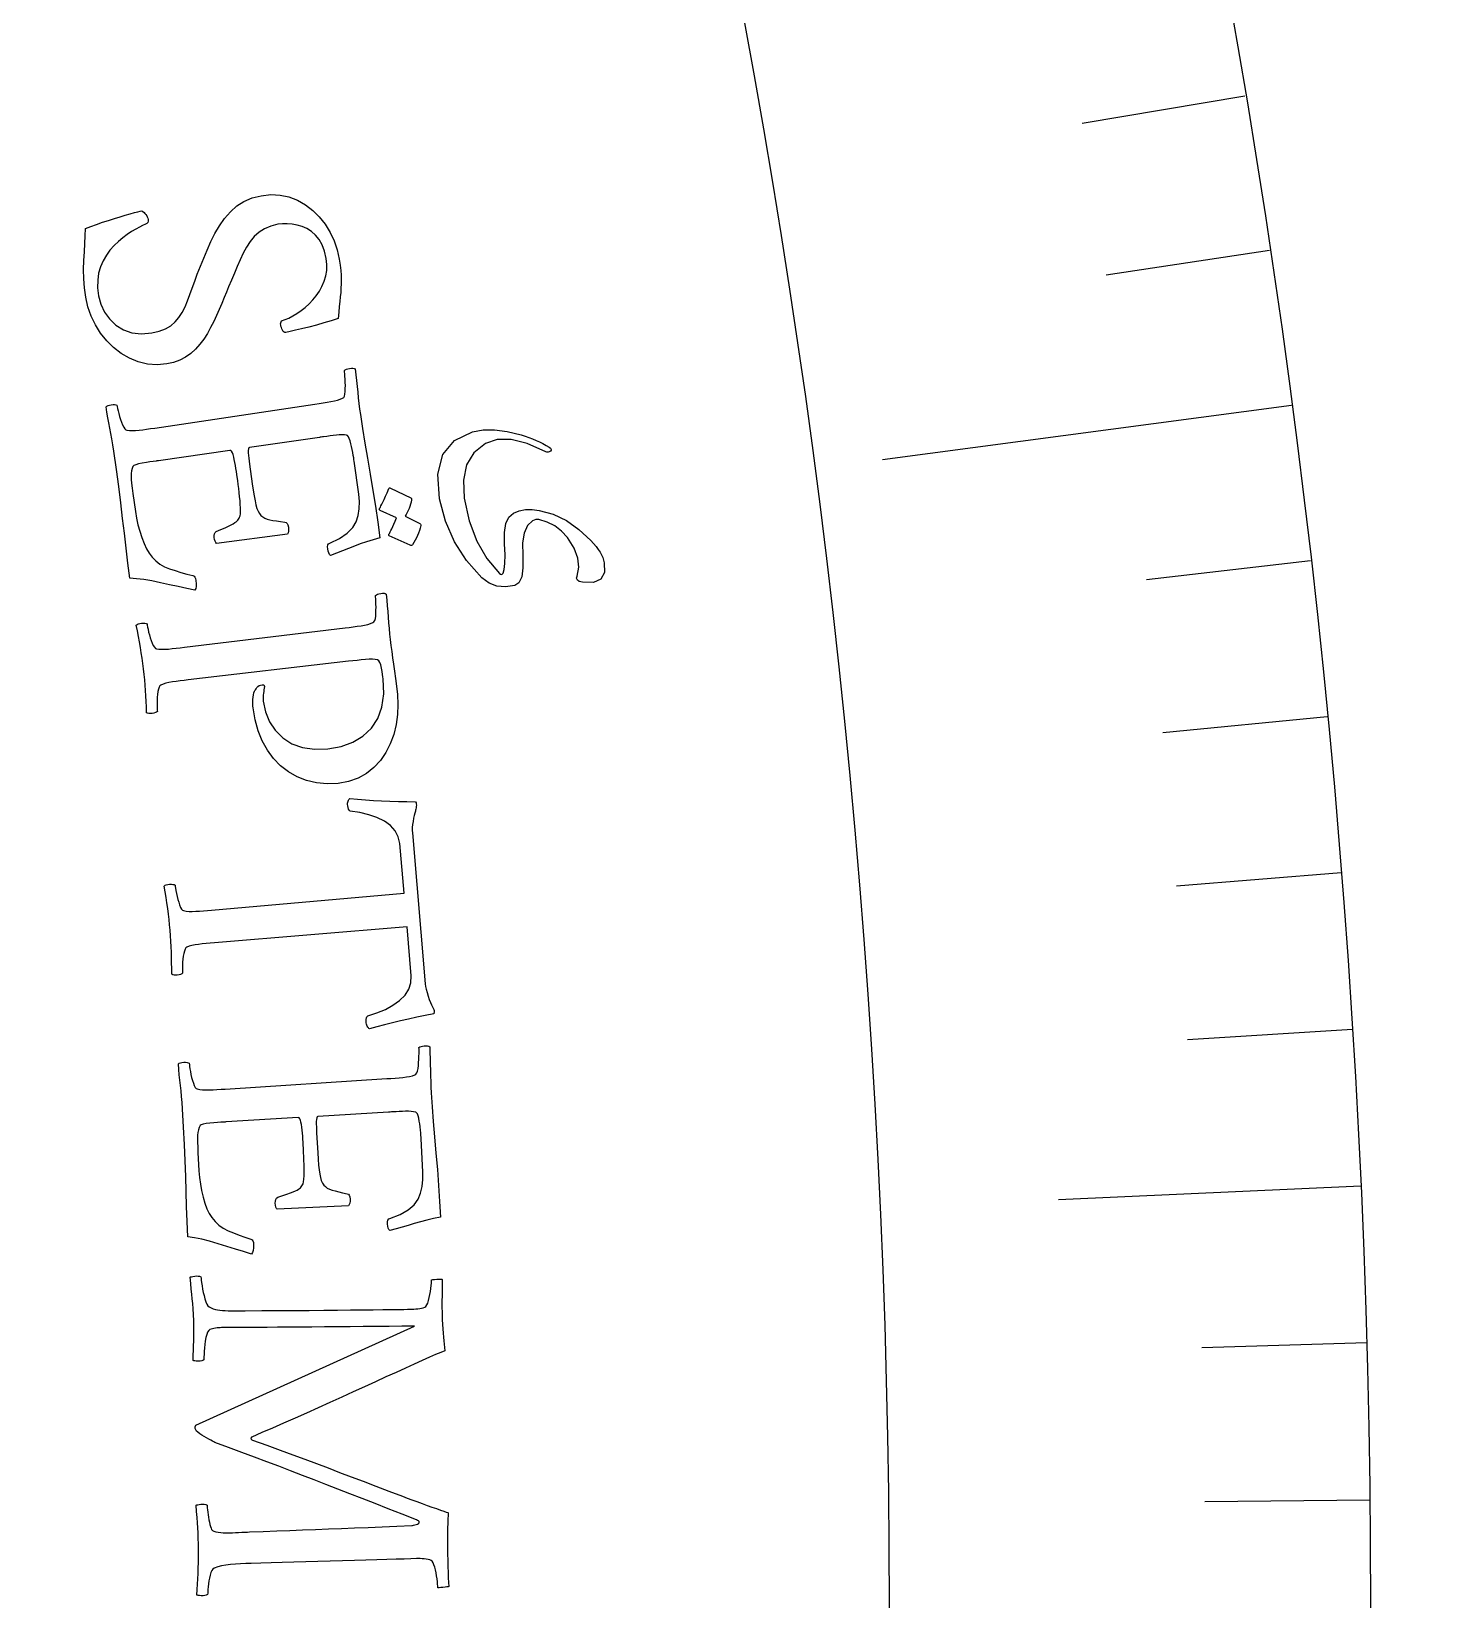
# Model space of a CAD drawing. Header units: millimetres. Extents: x -68 to 68, y -68 to 87.
# Drawn here: x 45.78 to 54.01, y 0.02 to 9.26 of the extents above; entities that cross this region are included whole.
import ezdxf

# ---------------------------------------------------------------- set-up
doc = ezdxf.new("R2010")
doc.units = ezdxf.units.MM
for name, color, linetype in [('ENGRAVE', 7, 'Continuous'), ('ENGRAVE_FINE', 8, 'Continuous'), ('TEXT', 5, 'Continuous')]:
    doc.layers.add(name, color=color, linetype=linetype)

msp = doc.modelspace()

# ---------------------------------------------------------------- linework, layer by layer
at = {"layer": 'ENGRAVE'}
for points in [[(53.1967, 7.0548), (50.7878, 6.7353)], [(53.6062, 2.4585), (51.826, 2.3769)]]:
    msp.add_lwpolyline(points, dxfattribs=at)
for radius in [66.15, 66.15, 64.3781, 61.0875, 61.0875, 58.4888, 53.6625, 53.6625, 50.8275]:
    msp.add_circle((0, 0), radius, dxfattribs=at)
at = {"layer": 'ENGRAVE_FINE'}
for points in [[(52.9232, 8.8769), (51.9646, 8.7161)], [(53.0677, 7.9673), (52.1065, 7.823)], [(53.3101, 6.1397), (52.3445, 6.0285)], [(53.4078, 5.2222), (52.4404, 5.1277)], [(53.4897, 4.3027), (52.5209, 4.2248)], [(53.5559, 3.3814), (52.5858, 3.3201)], [(53.6406, 1.5344), (52.669, 1.5066)], [(53.659, 0.6093), (52.6871, 0.5983)]]:
    msp.add_lwpolyline(points, dxfattribs=at)
at = {"layer": 'TEXT'}
for points in [[(47.5894, 7.9164), (47.5946, 7.8821), (47.5983, 7.8507), (47.6004, 7.8221), (47.6011, 7.7964), (47.6007, 7.7719), (47.5996, 7.747), (47.5978, 7.7217), (47.5954, 7.696), (47.5926, 7.6686), (47.5897, 7.638), (47.5867, 7.6043), (47.5836, 7.5676), (47.5414, 7.5541), (47.4984, 7.5413), (47.4545, 7.5291), (47.4098, 7.5176), (47.3676, 7.5071), (47.331, 7.4983), (47.3001, 7.4911), (47.2748, 7.4856), (47.2695, 7.4849), (47.2645, 7.4869), (47.2598, 7.4916), (47.2554, 7.4989), (47.2515, 7.5073), (47.2485, 7.5149), (47.2463, 7.5217), (47.245, 7.5278), (47.2443, 7.5355), (47.245, 7.5425), (47.2468, 7.5488), (47.25, 7.5544), (47.2706, 7.5612), (47.2926, 7.5706), (47.3158, 7.5826), (47.3404, 7.5971), (47.3652, 7.614), (47.3891, 7.6329), (47.412, 7.6539), (47.4341, 7.677), (47.4544, 7.702), (47.4723, 7.7286), (47.4877, 7.757), (47.5007, 7.787), (47.5102, 7.8185), (47.5153, 7.8512), (47.516, 7.8851), (47.5123, 7.9202), (47.5026, 7.9634), (47.4889, 8.0009), (47.4712, 8.0326), (47.4496, 8.0587), (47.4251, 8.0798), (47.399, 8.0968), (47.3713, 8.1096), (47.342, 8.1183), (47.3122, 8.1235), (47.2832, 8.1259), (47.255, 8.1255), (47.2276, 8.1223), (47.186, 8.1121), (47.1491, 8.0967), (47.1168, 8.0761), (47.0892, 8.0503), (47.065, 8.0205), (47.043, 7.9879), (47.0232, 7.9524), (47.0056, 7.9142), (46.989, 7.8744), (46.972, 7.8345), (46.9548, 7.7944), (46.9373, 7.7542), (46.9245, 7.7234), (46.9112, 7.691), (46.8972, 7.657), (46.8825, 7.6215), (46.867, 7.5855), (46.8501, 7.5499), (46.8321, 7.5147), (46.8127, 7.4799), (46.7916, 7.4466), (46.7682, 7.4158), (46.7425, 7.3877), (46.7145, 7.3621), (46.6839, 7.34), (46.6505, 7.3224), (46.6141, 7.3094), (46.5749, 7.3007), (46.5162, 7.2958), (46.4596, 7.2997), (46.4053, 7.3124), (46.3533, 7.3339), (46.3045, 7.3626), (46.2599, 7.3967), (46.2197, 7.4364), (46.1838, 7.4815), (46.153, 7.5307), (46.1282, 7.5824), (46.1095, 7.6366), (46.0968, 7.6934), (46.0893, 7.7479), (46.0849, 7.8019), (46.0838, 7.8555), (46.0859, 7.9087), (46.0892, 7.9602), (46.0918, 8.0089), (46.0936, 8.0547), (46.0948, 8.0977), (46.1269, 8.1101), (46.1602, 8.1222), (46.1946, 8.1341), (46.2303, 8.1458), (46.2655, 8.1569), (46.2985, 8.167), (46.3294, 8.1763), (46.3581, 8.1845), (46.3831, 8.1915), (46.4029, 8.1968), (46.4175, 8.2004), (46.4269, 8.2025), (46.4334, 8.1976), (46.4395, 8.1922), (46.4452, 8.1863), (46.4506, 8.18), (46.4554, 8.1732), (46.4591, 8.1661), (46.462, 8.1587), (46.4638, 8.1509), (46.4642, 8.1416), (46.4616, 8.1337), (46.4562, 8.1274), (46.4479, 8.1226), (46.4314, 8.1153), (46.4123, 8.1057), (46.3905, 8.0937), (46.3661, 8.0794), (46.3404, 8.0626), (46.3147, 8.0433), (46.2889, 8.0213), (46.2632, 7.9968), (46.239, 7.9697), (46.2177, 7.9399), (46.1992, 7.9075), (46.1837, 7.8725), (46.1724, 7.8345), (46.1667, 7.7933), (46.1665, 7.749), (46.172, 7.7014), (46.1849, 7.6512), (46.206, 7.6058), (46.2355, 7.5652), (46.2733, 7.5294), (46.318, 7.5014), (46.3683, 7.4843), (46.4242, 7.4782), (46.4857, 7.4831), (46.5291, 7.4927), (46.5665, 7.5068), (46.5979, 7.5252), (46.6235, 7.5481), (46.6449, 7.5746), (46.6642, 7.604), (46.6812, 7.6363), (46.696, 7.6714), (46.7099, 7.7086), (46.7241, 7.7472), (46.7386, 7.7872), (46.7534, 7.8286), (46.7717, 7.8752), (46.7911, 7.9227), (46.8117, 7.9711), (46.8333, 8.0206), (46.8571, 8.069), (46.8842, 8.1144), (46.9145, 8.1567), (46.948, 8.196), (46.9857, 8.2303), (47.0283, 8.2576), (47.076, 8.2779), (47.1286, 8.2911), (47.186, 8.2971), (47.2409, 8.2946), (47.2934, 8.2836), (47.3435, 8.2639), (47.3903, 8.2371), (47.433, 8.2046), (47.4715, 8.1665), (47.5059, 8.1227), (47.5354, 8.0749), (47.5591, 8.0245), (47.5771, 7.9717), (47.5894, 7.9164)], [(47.7141, 7.0015), (47.7264, 6.9198), (47.7401, 6.8341), (47.755, 6.7445), (47.7712, 6.6509), (47.7873, 6.5558), (47.8023, 6.4617), (47.8161, 6.3686), (47.8287, 6.2765), (47.7884, 6.2649), (47.75, 6.2527), (47.7133, 6.2398), (47.6785, 6.2263), (47.6442, 6.2126), (47.6094, 6.1991), (47.5739, 6.1858), (47.5379, 6.1728), (47.532, 6.1789), (47.5274, 6.1872), (47.5238, 6.1977), (47.5214, 6.2105), (47.5207, 6.2238), (47.5224, 6.234), (47.5265, 6.241), (47.5331, 6.2448), (47.5912, 6.2731), (47.6366, 6.3036), (47.6693, 6.3363), (47.6893, 6.3711), (47.7005, 6.4082), (47.7067, 6.4476), (47.708, 6.4892), (47.7043, 6.5332), (47.6773, 6.7273), (47.6761, 6.7357), (47.6743, 6.7469), (47.6719, 6.761), (47.669, 6.778), (47.6656, 6.796), (47.6619, 6.8135), (47.6578, 6.8303), (47.6534, 6.8464), (47.6487, 6.8605), (47.6436, 6.8709), (47.6381, 6.8778), (47.6323, 6.8811), (47.6197, 6.8824), (47.6055, 6.8828), (47.5897, 6.8822), (47.5723, 6.8807), (47.554, 6.8785), (47.5354, 6.8762), (47.5165, 6.8737), (47.4974, 6.871), (47.4899, 6.8699), (47.4833, 6.869), (47.4775, 6.8681), (47.4725, 6.8674), (47.0607, 6.8078), (47.0569, 6.8054), (47.0544, 6.7994), (47.0534, 6.7898), (47.0537, 6.7766), (47.0549, 6.7612), (47.0565, 6.745), (47.0585, 6.7279), (47.0609, 6.7101), (47.0773, 6.5938), (47.0829, 6.5561), (47.0884, 6.5229), (47.0938, 6.4943), (47.0991, 6.4701), (47.1049, 6.4497), (47.1118, 6.4326), (47.1196, 6.4186), (47.1284, 6.4078), (47.1386, 6.3993), (47.1507, 6.3922), (47.1646, 6.3865), (47.1803, 6.3823), (47.1984, 6.3787), (47.2193, 6.3753), (47.2431, 6.372), (47.2698, 6.3687), (47.2771, 6.3668), (47.2829, 6.3611), (47.2872, 6.3518), (47.29, 6.3388), (47.291, 6.3259), (47.2903, 6.3149), (47.2879, 6.3057), (47.2839, 6.2983), (46.8669, 6.2428), (46.8621, 6.2479), (46.8583, 6.2555), (46.8552, 6.2655), (46.8529, 6.2779), (46.8523, 6.2903), (46.8539, 6.3005), (46.8579, 6.3084), (46.8642, 6.3141), (46.8927, 6.3256), (46.9169, 6.3359), (46.9369, 6.3449), (46.9525, 6.3526), (46.9648, 6.3593), (46.9749, 6.3655), (46.9828, 6.371), (46.9885, 6.376), (46.9928, 6.3809), (46.9967, 6.3861), (47, 6.3917), (47.0029, 6.3977), (47.006, 6.4058), (47.008, 6.4175), (47.0087, 6.4328), (47.0082, 6.4518), (47.0068, 6.473), (47.0051, 6.4952), (47.0029, 6.5183), (47.0003, 6.5424), (46.9974, 6.5666), (46.9945, 6.59), (46.9915, 6.6128), (46.9885, 6.6347), (46.9862, 6.65), (46.9837, 6.6663), (46.9809, 6.6835), (46.9778, 6.7017), (46.9745, 6.7198), (46.9711, 6.7365), (46.9676, 6.7519), (46.964, 6.766), (46.9601, 6.7776), (46.9556, 6.7857), (46.9507, 6.7902), (46.9453, 6.7911), (46.5245, 6.7303), (46.5219, 6.7299), (46.5188, 6.7294), (46.5151, 6.7289), (46.5109, 6.7283), (46.4939, 6.7258), (46.4747, 6.7228), (46.4533, 6.7193), (46.4296, 6.7154), (46.4075, 6.7111), (46.391, 6.7067), (46.38, 6.702), (46.3745, 6.6971), (46.3691, 6.6842), (46.3654, 6.6703), (46.3634, 6.6553), (46.3632, 6.6393), (46.3643, 6.6205), (46.3666, 6.5971), (46.3699, 6.5691), (46.3743, 6.5366), (46.3891, 6.4309), (46.3955, 6.3919), (46.4038, 6.3534), (46.414, 6.3154), (46.4262, 6.2779), (46.4398, 6.2428), (46.4546, 6.2119), (46.4706, 6.1851), (46.4878, 6.1625), (46.5086, 6.1403), (46.5327, 6.1214), (46.5599, 6.1057), (46.5902, 6.0934), (46.6228, 6.0828), (46.6566, 6.0727), (46.6917, 6.063), (46.728, 6.0538), (46.7344, 6.0509), (46.7395, 6.0449), (46.7432, 6.0359), (46.7457, 6.0239), (46.7472, 6.0051), (46.7466, 5.9894), (46.7439, 5.977), (46.739, 5.9677), (46.6909, 5.9781), (46.6413, 5.9889), (46.5901, 6.0001), (46.5374, 6.0119), (46.4861, 6.0225), (46.4388, 6.0304), (46.3956, 6.0354), (46.3566, 6.0377), (46.3452, 6.1263), (46.3343, 6.2147), (46.3239, 6.3028), (46.3138, 6.3908), (46.3033, 6.4814), (46.2911, 6.5775), (46.2775, 6.6791), (46.2622, 6.7862), (46.2565, 6.8233), (46.2507, 6.8583), (46.2447, 6.8914), (46.2385, 6.9224), (46.2325, 6.9527), (46.2267, 6.9836), (46.2213, 7.0152), (46.2162, 7.0473), (46.221, 7.052), (46.2276, 7.0557), (46.2362, 7.0583), (46.2466, 7.06), (46.2572, 7.0607), (46.2662, 7.0604), (46.2736, 7.0592), (46.2795, 7.057), (46.2809, 7.0489), (46.2832, 7.038), (46.2864, 7.0245), (46.2903, 7.0081), (46.2951, 6.9907), (46.3004, 6.9738), (46.3064, 6.9574), (46.3131, 6.9416), (46.3199, 6.9279), (46.3264, 6.918), (46.3327, 6.912), (46.3386, 6.9098), (46.3538, 6.908), (46.3708, 6.9074), (46.3896, 6.9082), (46.4102, 6.9102), (46.4322, 6.9129), (46.455, 6.916), (46.4787, 6.9193), (46.5031, 6.9228), (47.4461, 7.0632), (47.4706, 7.0669), (47.4944, 7.0707), (47.5175, 7.0745), (47.5398, 7.0783), (47.5606, 7.0826), (47.5792, 7.0874), (47.5955, 7.093), (47.6095, 7.0993), (47.6154, 7.1034), (47.6198, 7.1112), (47.6229, 7.1228), (47.6245, 7.1381), (47.6251, 7.1556), (47.6253, 7.1734), (47.6249, 7.1915), (47.6241, 7.2101), (47.623, 7.2273), (47.6219, 7.2416), (47.6208, 7.2529), (47.6197, 7.2613), (47.6246, 7.2653), (47.6313, 7.2687), (47.6398, 7.2717), (47.6501, 7.2742), (47.6606, 7.2758), (47.6696, 7.2757), (47.677, 7.2741), (47.683, 7.271), (47.6871, 7.2363), (47.6909, 7.2019), (47.6945, 7.1677), (47.698, 7.1338), (47.7015, 7.1002), (47.7053, 7.067), (47.7095, 7.0341), (47.7141, 7.0015)], [(48.9907, 6.0513), (49.0009, 6.1024), (48.9947, 6.1573), (48.9721, 6.2159), (48.9329, 6.2782), (48.8982, 6.3163), (48.8587, 6.3467), (48.8145, 6.3693), (48.7655, 6.3842), (48.7559, 6.385), (48.7463, 6.3839), (48.7365, 6.3809), (48.7266, 6.376), (48.6974, 6.3478), (48.6782, 6.3045), (48.6691, 6.246), (48.6698, 6.1724), (48.6712, 6.0998), (48.6638, 6.0461), (48.6477, 6.0112), (48.6229, 5.9951), (48.5678, 5.9869), (48.5173, 5.9916), (48.4714, 6.0093), (48.4299, 6.0399), (48.3391, 6.1418), (48.2672, 6.2532), (48.2144, 6.3742), (48.1805, 6.505), (48.1709, 6.6515), (48.1999, 6.7663), (48.2678, 6.8494), (48.3748, 6.9009), (48.436, 6.9117), (48.504, 6.9124), (48.5789, 6.9029), (48.6606, 6.8832), (48.6836, 6.8755), (48.7059, 6.8675), (48.7275, 6.859), (48.7484, 6.8502), (48.7686, 6.8408), (48.7884, 6.831), (48.8076, 6.8205), (48.8264, 6.8095), (48.8344, 6.8033), (48.8381, 6.7972), (48.8376, 6.7914), (48.8328, 6.7857), (48.8264, 6.782), (48.8197, 6.7804), (48.8127, 6.7809), (48.8054, 6.7834), (48.6967, 6.8316), (48.6014, 6.8556), (48.5194, 6.8557), (48.4508, 6.8321), (48.3826, 6.7776), (48.3392, 6.7057), (48.3203, 6.6163), (48.326, 6.5094), (48.3549, 6.3754), (48.3989, 6.2569), (48.4581, 6.1539), (48.5326, 6.0664), (48.5386, 6.0614), (48.5442, 6.0599), (48.5493, 6.0619), (48.554, 6.0676), (48.5613, 6.089), (48.5652, 6.1251), (48.5657, 6.1759), (48.5627, 6.2414), (48.5623, 6.3083), (48.571, 6.3606), (48.5889, 6.3983), (48.6161, 6.4213), (48.6498, 6.4347), (48.686, 6.442), (48.7248, 6.4431), (48.7661, 6.438), (48.849, 6.4146), (48.9274, 6.3772), (49.0012, 6.3258), (49.0704, 6.2603), (49.0871, 6.2426), (49.1018, 6.2252), (49.1145, 6.2082), (49.1252, 6.1915), (49.1341, 6.1752), (49.1412, 6.1595), (49.1464, 6.1443), (49.1499, 6.1297), (49.1517, 6.071), (49.1308, 6.0323), (49.0873, 6.0136), (49.0212, 6.015), (49.0029, 6.0198), (48.9917, 6.0275), (48.9876, 6.038), (48.9907, 6.0513)], [(48.0645, 6.3605), (48.0666, 6.3589), (48.0681, 6.3565), (48.0689, 6.3532), (48.0691, 6.349), (48.0654, 6.3336), (48.0612, 6.3186), (48.0563, 6.304), (48.0507, 6.2898), (48.0445, 6.2759), (48.0374, 6.2622), (48.0296, 6.2486), (48.021, 6.2353), (48.0181, 6.2325), (48.015, 6.2311), (48.0114, 6.2309), (48.0075, 6.232), (47.8834, 6.2883), (47.8816, 6.29), (47.8812, 6.2929), (47.8822, 6.2969), (47.8846, 6.302), (47.887, 6.3056), (47.8901, 6.3114), (47.894, 6.3194), (47.8987, 6.3295), (47.9042, 6.342), (47.9106, 6.3568), (47.918, 6.374), (47.9263, 6.3936), (47.8296, 6.438), (47.8265, 6.4403), (47.8254, 6.4435), (47.8263, 6.4478), (47.8291, 6.453), (47.8316, 6.4576), (47.8352, 6.4648), (47.8401, 6.4746), (47.8461, 6.487), (47.8532, 6.5022), (47.8615, 6.5205), (47.8709, 6.5417), (47.8815, 6.5659), (47.8834, 6.5685), (47.8856, 6.5698), (47.8879, 6.5698), (47.8903, 6.5686), (48.0105, 6.5108), (48.0127, 6.5092), (48.0141, 6.5068), (48.015, 6.5035), (48.0151, 6.4993), (48.0127, 6.4863), (48.0096, 6.4736), (48.0057, 6.4612), (48.0012, 6.449), (47.996, 6.4372), (47.9903, 6.4256), (47.984, 6.4144), (47.9773, 6.4034)], [(47.5827, 4.8303), (47.5173, 4.8276), (47.4552, 4.8331), (47.3964, 4.8467), (47.3409, 4.8684), (47.2897, 4.8975), (47.2434, 4.9333), (47.2022, 4.9757), (47.1659, 5.0248), (47.1354, 5.0798), (47.1113, 5.14), (47.0935, 5.2052), (47.0822, 5.2756), (47.0814, 5.2855), (47.081, 5.2969), (47.0809, 5.3097), (47.0813, 5.3241), (47.0823, 5.3385), (47.084, 5.3515), (47.0864, 5.3632), (47.0895, 5.3735), (47.092, 5.3767), (47.0953, 5.3811), (47.0994, 5.3868), (47.1045, 5.3937), (47.1105, 5.4005), (47.1178, 5.4057), (47.1262, 5.4092), (47.1358, 5.4112), (47.1417, 5.4111), (47.1458, 5.4094), (47.1481, 5.4061), (47.1485, 5.4011), (47.1472, 5.3915), (47.1458, 5.3817), (47.1443, 5.3715), (47.1427, 5.3611), (47.1414, 5.3502), (47.1409, 5.3389), (47.1412, 5.3271), (47.1422, 5.3147), (47.1551, 5.2507), (47.1785, 5.1933), (47.2124, 5.1425), (47.2569, 5.0982), (47.3109, 5.0635), (47.3732, 5.0411), (47.4437, 5.0312), (47.5225, 5.0337), (47.6008, 5.0478), (47.6696, 5.0726), (47.7288, 5.1082), (47.7786, 5.1545), (47.8167, 5.2115), (47.8409, 5.2791), (47.8512, 5.3573), (47.8475, 5.4459), (47.846, 5.4577), (47.844, 5.4722), (47.8413, 5.4895), (47.838, 5.5094), (47.8338, 5.5284), (47.8284, 5.5427), (47.8218, 5.5522), (47.814, 5.5571), (47.8016, 5.5599), (47.7857, 5.5612), (47.7663, 5.561), (47.7436, 5.5595), (47.719, 5.5572), (47.6943, 5.5546), (47.6696, 5.552), (47.6446, 5.5491), (46.6999, 5.4391), (46.6754, 5.4362), (46.6517, 5.4332), (46.6289, 5.4302), (46.6069, 5.4271), (46.5865, 5.4237), (46.5681, 5.4195), (46.5519, 5.4145), (46.5377, 5.4088), (46.5326, 5.4042), (46.5282, 5.3963), (46.5245, 5.385), (46.5215, 5.3704), (46.5191, 5.3539), (46.5175, 5.3371), (46.5167, 5.3199), (46.5166, 5.3024), (46.5169, 5.2861), (46.5174, 5.2726), (46.518, 5.2617), (46.5187, 5.2536), (46.5136, 5.2499), (46.5068, 5.2468), (46.4982, 5.2442), (46.4878, 5.2421), (46.4773, 5.241), (46.4683, 5.2413), (46.4609, 5.2431), (46.4551, 5.2464), (46.4535, 5.2801), (46.4518, 5.313), (46.4501, 5.3452), (46.4482, 5.3767), (46.4461, 5.4081), (46.4435, 5.4398), (46.4404, 5.4718), (46.4367, 5.5043), (46.4328, 5.5358), (46.4283, 5.5675), (46.4235, 5.5992), (46.4181, 5.631), (46.4124, 5.663), (46.4065, 5.6955), (46.4004, 5.7283), (46.394, 5.7615), (46.3989, 5.7661), (46.4057, 5.7696), (46.4143, 5.772), (46.4248, 5.7734), (46.4354, 5.7738), (46.4444, 5.7732), (46.4518, 5.7718), (46.4575, 5.7694), (46.4587, 5.7614), (46.4607, 5.7507), (46.4634, 5.7374), (46.4669, 5.7215), (46.4711, 5.7044), (46.476, 5.6877), (46.4815, 5.6714), (46.4877, 5.6554), (46.4941, 5.6416), (46.5004, 5.6315), (46.5064, 5.6253), (46.5123, 5.623), (46.5274, 5.6207), (46.5444, 5.6197), (46.5632, 5.6199), (46.5839, 5.6213), (46.606, 5.6235), (46.6289, 5.6259), (46.6526, 5.6285), (46.6771, 5.6314), (47.6236, 5.7456), (47.6482, 5.7487), (47.6721, 5.7518), (47.6953, 5.7549), (47.7177, 5.7581), (47.7386, 5.7618), (47.7573, 5.7661), (47.7738, 5.7713), (47.7879, 5.7772), (47.7939, 5.7811), (47.7986, 5.7888), (47.802, 5.8003), (47.804, 5.8156), (47.8051, 5.8329), (47.8058, 5.8505), (47.806, 5.8683), (47.8057, 5.8863), (47.8052, 5.9031), (47.8045, 5.917), (47.8038, 5.9282), (47.803, 5.9365), (47.808, 5.9403), (47.8148, 5.9436), (47.8233, 5.9463), (47.8337, 5.9486), (47.8442, 5.9498), (47.8532, 5.9495), (47.8606, 5.9477), (47.8665, 5.9444), (47.8696, 5.9097), (47.8724, 5.8754), (47.8751, 5.8415), (47.8775, 5.808), (47.88, 5.7748), (47.8829, 5.7419), (47.8861, 5.7091), (47.8898, 5.6765), (47.894, 5.6422), (47.8986, 5.6067), (47.9036, 5.5698), (47.909, 5.5317), (47.9147, 5.4916), (47.9203, 5.4486), (47.9259, 5.4029), (47.9315, 5.3543), (47.9352, 5.2943), (47.9329, 5.2349), (47.9245, 5.1762), (47.9101, 5.1182), (47.8898, 5.0628), (47.8636, 5.0118), (47.8316, 4.9652), (47.7938, 4.9231), (47.7501, 4.8874), (47.7003, 4.8601), (47.6445, 4.8411), (47.5827, 4.8303)], [(48.096, 3.6492), (48.0978, 3.6343), (48.1012, 3.6174), (48.1062, 3.5986), (48.1128, 3.5778), (48.1199, 3.5575), (48.1265, 3.5401), (48.1325, 3.5256), (48.1381, 3.514), (48.1427, 3.5057), (48.1461, 3.4988), (48.1482, 3.4932), (48.1491, 3.489), (48.1491, 3.4854), (48.1485, 3.4814), (48.1474, 3.477), (48.1457, 3.4724), (48.0953, 3.4626), (48.0457, 3.4526), (47.997, 3.4421), (47.9492, 3.4313), (47.9023, 3.4202), (47.8563, 3.4087), (47.8112, 3.3968), (47.7669, 3.3846), (47.7643, 3.3871), (47.7613, 3.3906), (47.758, 3.3948), (47.7544, 3.3999), (47.7511, 3.4058), (47.7489, 3.4123), (47.7478, 3.4195), (47.7478, 3.4274), (47.7477, 3.439), (47.7492, 3.4484), (47.7522, 3.4556), (47.7569, 3.4606), (47.8116, 3.4781), (47.8613, 3.4991), (47.9057, 3.5235), (47.9451, 3.5513), (47.9769, 3.5826), (47.9986, 3.6173), (48.0104, 3.6553), (48.0121, 3.6967), (47.989, 3.9851), (46.8543, 3.8909), (46.8297, 3.8887), (46.8059, 3.8866), (46.783, 3.8843), (46.761, 3.882), (46.7404, 3.8792), (46.722, 3.8756), (46.7056, 3.8712), (46.6912, 3.8659), (46.686, 3.8615), (46.6813, 3.8537), (46.6772, 3.8426), (46.6737, 3.828), (46.6708, 3.8117), (46.6687, 3.7949), (46.6672, 3.7778), (46.6666, 3.7603), (46.6664, 3.744), (46.6664, 3.7304), (46.6666, 3.7196), (46.6671, 3.7114), (46.6619, 3.7079), (46.6549, 3.705), (46.6462, 3.7027), (46.6358, 3.701), (46.6252, 3.7002), (46.6163, 3.7008), (46.609, 3.7029), (46.6032, 3.7063), (46.6028, 3.74), (46.6022, 3.773), (46.6015, 3.8053), (46.6007, 3.8368), (46.5996, 3.8682), (46.598, 3.9), (46.596, 3.9321), (46.5934, 3.9647), (46.5905, 3.9964), (46.5871, 4.0284), (46.5832, 4.0606), (46.5789, 4.0931), (46.5742, 4.1258), (46.5694, 4.1587), (46.5643, 4.192), (46.559, 4.2255), (46.5641, 4.2299), (46.571, 4.2331), (46.5797, 4.2353), (46.5902, 4.2363), (46.6008, 4.2363), (46.6098, 4.2355), (46.6171, 4.2338), (46.6228, 4.2313), (46.6238, 4.2231), (46.6254, 4.2122), (46.6277, 4.1984), (46.6307, 4.1819), (46.6344, 4.1642), (46.6387, 4.147), (46.6437, 4.1303), (46.6494, 4.1141), (46.6553, 4.1), (46.6612, 4.0898), (46.6671, 4.0834), (46.6729, 4.0808), (46.6879, 4.0781), (46.7049, 4.0765), (46.7237, 4.0761), (46.7444, 4.0768), (46.7665, 4.0782), (46.7895, 4.0799), (46.8133, 4.0817), (46.8379, 4.0838), (47.9722, 4.1827), (47.9457, 4.4755), (47.9371, 4.516), (47.9191, 4.5515), (47.8918, 4.582), (47.8552, 4.6074), (47.8116, 4.6284), (47.7636, 4.6454), (47.7111, 4.6583), (47.6541, 4.6673), (47.6487, 4.6715), (47.6444, 4.678), (47.6414, 4.6871), (47.6395, 4.6985), (47.6382, 4.7062), (47.6381, 4.7133), (47.6392, 4.7197), (47.6415, 4.7255), (47.6442, 4.7307), (47.6468, 4.7351), (47.6492, 4.7388), (47.6513, 4.7417), (47.697, 4.7372), (47.7435, 4.7333), (47.7908, 4.7301), (47.8388, 4.7276), (47.8877, 4.7255), (47.9374, 4.7238), (47.988, 4.7225), (48.0393, 4.7215), (48.0417, 4.7156), (48.0431, 4.709), (48.0436, 4.7017), (48.0432, 4.6937), (48.0422, 4.6858), (48.0409, 4.6788), (48.0394, 4.6726), (48.0377, 4.6673), (48.0342, 4.6553), (48.0308, 4.6411), (48.0274, 4.6247), (48.0241, 4.6061), (48.0214, 4.5871), (48.0198, 4.5696), (48.0194, 4.5535), (48.0202, 4.5388)], [(48.1312, 3.0074), (48.1367, 2.9249), (48.1432, 2.8384), (48.1506, 2.7479), (48.1589, 2.6532), (48.1671, 2.5571), (48.1742, 2.4621), (48.1802, 2.3682), (48.1851, 2.2754), (48.144, 2.2672), (48.1046, 2.2582), (48.067, 2.2484), (48.0312, 2.2378), (47.9959, 2.227), (47.9601, 2.2165), (47.9237, 2.2062), (47.8866, 2.1962), (47.8813, 2.2028), (47.8774, 2.2115), (47.8747, 2.2223), (47.8734, 2.2351), (47.8738, 2.2485), (47.8763, 2.2585), (47.881, 2.2651), (47.8879, 2.2684), (47.9481, 2.2917), (47.9959, 2.3184), (48.0312, 2.3482), (48.0541, 2.3813), (48.0683, 2.4173), (48.0778, 2.456), (48.0825, 2.4974), (48.0825, 2.5415), (48.0717, 2.7372), (48.0712, 2.7457), (48.0703, 2.757), (48.0691, 2.7712), (48.0676, 2.7884), (48.0658, 2.8067), (48.0635, 2.8244), (48.0609, 2.8415), (48.0578, 2.8579), (48.0543, 2.8723), (48.05, 2.8832), (48.0452, 2.8905), (48.0396, 2.8942), (48.0272, 2.8966), (48.0131, 2.8982), (47.9973, 2.8989), (47.9798, 2.8988), (47.9614, 2.8982), (47.9427, 2.8974), (47.9237, 2.8965), (47.9044, 2.8954), (47.8969, 2.8949), (47.8902, 2.8945), (47.8843, 2.8942), (47.8793, 2.8939), (47.464, 2.8688), (47.46, 2.8667), (47.457, 2.8609), (47.4551, 2.8514), (47.4544, 2.8382), (47.4543, 2.8228), (47.4545, 2.8065), (47.4551, 2.7893), (47.456, 2.7714), (47.4627, 2.6541), (47.4651, 2.6161), (47.4678, 2.5826), (47.4708, 2.5535), (47.4741, 2.529), (47.4782, 2.5082), (47.4836, 2.4906), (47.4902, 2.476), (47.4981, 2.4645), (47.5076, 2.4552), (47.5191, 2.4471), (47.5324, 2.4403), (47.5477, 2.4347), (47.5655, 2.4297), (47.586, 2.4245), (47.6095, 2.4192), (47.6358, 2.4138), (47.6429, 2.4112), (47.6483, 2.4051), (47.6517, 2.3955), (47.6534, 2.3823), (47.6533, 2.3694), (47.6517, 2.3584), (47.6486, 2.3495), (47.6439, 2.3424), (47.2238, 2.3218), (47.2195, 2.3273), (47.2162, 2.3352), (47.214, 2.3454), (47.2128, 2.3579), (47.2132, 2.3704), (47.2157, 2.3804), (47.2203, 2.388), (47.2271, 2.3931), (47.2564, 2.4022), (47.2814, 2.4105), (47.302, 2.4178), (47.3182, 2.4241), (47.3311, 2.4298), (47.3417, 2.4351), (47.35, 2.44), (47.3561, 2.4445), (47.3608, 2.4489), (47.365, 2.4538), (47.3688, 2.4591), (47.3722, 2.4649), (47.376, 2.4727), (47.3789, 2.4842), (47.3809, 2.4994), (47.382, 2.5183), (47.3824, 2.5396), (47.3825, 2.5618), (47.3822, 2.585), (47.3816, 2.6093), (47.3808, 2.6336), (47.3798, 2.6572), (47.3788, 2.6801), (47.3776, 2.7023), (47.3766, 2.7177), (47.3755, 2.7341), (47.3741, 2.7515), (47.3725, 2.77), (47.3707, 2.7882), (47.3687, 2.8051), (47.3665, 2.8208), (47.3641, 2.8351), (47.3611, 2.847), (47.3574, 2.8554), (47.3529, 2.8603), (47.3476, 2.8617), (46.9231, 2.8361), (46.9205, 2.8359), (46.9174, 2.8357), (46.9137, 2.8355), (46.9094, 2.8353), (46.8923, 2.8342), (46.8729, 2.8328), (46.8513, 2.8311), (46.8273, 2.8292), (46.805, 2.8267), (46.7882, 2.8237), (46.7768, 2.8199), (46.7709, 2.8155), (46.7644, 2.8031), (46.7596, 2.7895), (46.7564, 2.7748), (46.7548, 2.7588), (46.7544, 2.74), (46.7547, 2.7165), (46.7557, 2.6884), (46.7573, 2.6556), (46.7633, 2.5491), (46.7664, 2.5096), (46.7715, 2.4705), (46.7785, 2.4318), (46.7875, 2.3935), (46.7982, 2.3574), (46.8104, 2.3253), (46.8241, 2.2973), (46.8393, 2.2733), (46.8583, 2.2495), (46.8806, 2.2286), (46.9064, 2.2108), (46.9357, 2.1959), (46.9673, 2.1827), (47.0001, 2.1698), (47.0342, 2.1573), (47.0696, 2.145), (47.0758, 2.1416), (47.0804, 2.1352), (47.0834, 2.1259), (47.0848, 2.1137), (47.0848, 2.0949), (47.0829, 2.0793), (47.0791, 2.0672), (47.0735, 2.0584), (47.0264, 2.0726), (46.9778, 2.0875), (46.9278, 2.103), (46.8763, 2.1192), (46.826, 2.134), (46.7795, 2.1457), (46.7369, 2.1543), (46.6982, 2.1599), (46.6943, 2.2491), (46.6907, 2.3381), (46.6876, 2.4268), (46.685, 2.5153), (46.682, 2.6065), (46.6779, 2.7032), (46.6727, 2.8056), (46.6664, 2.9136), (46.6638, 2.9511), (46.6609, 2.9865), (46.6577, 3.0199), (46.6541, 3.0513), (46.6506, 3.082), (46.6475, 3.1133), (46.6447, 3.1452), (46.6423, 3.1777), (46.6474, 3.1819), (46.6544, 3.185), (46.6631, 3.187), (46.6737, 3.1878), (46.6843, 3.1876), (46.6932, 3.1866), (46.7005, 3.1847), (46.7061, 3.182), (46.7069, 3.1739), (46.7083, 3.1629), (46.7103, 3.1491), (46.7129, 3.1325), (46.7162, 3.1147), (46.7201, 3.0974), (46.7248, 3.0806), (46.7301, 3.0643), (46.7357, 3.0501), (46.7414, 3.0397), (46.7471, 3.0332), (46.7529, 3.0305), (46.7678, 3.0274), (46.7847, 3.0254), (46.8035, 3.0246), (46.8243, 3.0249), (46.8464, 3.0258), (46.8694, 3.0269), (46.8932, 3.0283), (46.9179, 3.0298), (47.8693, 3.0912), (47.894, 3.0929), (47.918, 3.0946), (47.9413, 3.0965), (47.9639, 3.0985), (47.985, 3.1009), (48.0039, 3.1043), (48.0206, 3.1085), (48.0351, 3.1136), (48.0413, 3.1171), (48.0464, 3.1246), (48.0504, 3.1359), (48.0533, 3.151), (48.0553, 3.1683), (48.057, 3.1861), (48.0581, 3.2042), (48.0588, 3.2227), (48.0592, 3.24), (48.0593, 3.2543), (48.0591, 3.2657), (48.0588, 3.2742), (48.064, 3.2777), (48.0709, 3.2806), (48.0797, 3.2829), (48.0902, 3.2845), (48.1007, 3.2852), (48.1096, 3.2844), (48.117, 3.2822), (48.1226, 3.2785), (48.1238, 3.2436), (48.1248, 3.209), (48.1255, 3.1746), (48.1261, 3.1406), (48.1268, 3.1068), (48.1279, 3.0734), (48.1293, 3.0402), (48.1312, 3.0074)], [(48.196, 1.6724), (48.1972, 1.6441), (48.1988, 1.6175), (48.2007, 1.5928), (48.2029, 1.5697), (48.2053, 1.548), (48.2074, 1.5272), (48.2094, 1.5073), (48.2112, 1.4882), (48.1868, 1.4789), (48.1564, 1.4663), (48.1202, 1.4506), (48.078, 1.4316), (48.0308, 1.4101), (47.9795, 1.3868), (47.9241, 1.3616), (47.8646, 1.3347), (47.8022, 1.3064), (47.7379, 1.2771), (47.6717, 1.2468), (47.6037, 1.2155), (47.5348, 1.1839), (47.466, 1.1527), (47.3974, 1.1219), (47.3288, 1.0914), (47.2615, 1.0618), (47.1966, 1.0335), (47.1341, 1.0064), (47.074, 0.9806), (47.072, 0.9791), (47.0706, 0.9771), (47.0698, 0.9745), (47.0696, 0.9714), (47.0702, 0.9682), (47.072, 0.9657), (47.0749, 0.9638), (47.0789, 0.9624), (47.1621, 0.9318), (47.241, 0.9028), (47.3158, 0.8752), (47.3864, 0.8493), (47.4548, 0.824), (47.5233, 0.7984), (47.5918, 0.7727), (47.6602, 0.7467), (47.7304, 0.72), (47.8042, 0.6919), (47.8816, 0.6625), (47.9625, 0.6318), (47.9895, 0.6215), (48.0177, 0.611), (48.047, 0.6001), (48.0774, 0.589), (48.1074, 0.5782), (48.1354, 0.5681), (48.1614, 0.559), (48.1853, 0.5506), (48.2054, 0.5437), (48.2198, 0.5388), (48.2284, 0.5358), (48.2312, 0.5348), (48.2288, 0.4823), (48.2271, 0.4348), (48.2262, 0.3923), (48.226, 0.3548), (48.2264, 0.3235), (48.227, 0.2902), (48.2279, 0.2551), (48.2291, 0.2181), (48.2304, 0.1822), (48.2317, 0.1506), (48.2329, 0.1232), (48.2341, 0.1001), (48.2302, 0.0989), (48.2232, 0.0977), (48.2131, 0.0965), (48.1998, 0.0953), (48.1868, 0.0943), (48.1775, 0.0935), (48.1719, 0.0931), (48.1701, 0.0929), (48.1698, 0.1023), (48.1689, 0.1142), (48.1674, 0.1286), (48.1654, 0.1454), (48.1628, 0.1633), (48.1596, 0.1807), (48.1558, 0.1977), (48.1514, 0.2142), (48.1466, 0.2289), (48.1416, 0.2404), (48.1362, 0.2487), (48.1306, 0.2538), (48.1221, 0.257), (48.1123, 0.2595), (48.1014, 0.2615), (48.0894, 0.2629), (48.0771, 0.2638), (48.0654, 0.2645), (48.0543, 0.2649), (48.0437, 0.265), (48.0114, 0.2636), (47.9717, 0.2623), (47.9245, 0.2608), (47.87, 0.2594), (47.8099, 0.2578), (47.7462, 0.2561), (47.679, 0.2542), (47.6082, 0.2522), (47.5359, 0.2501), (47.4639, 0.248), (47.3924, 0.2459), (47.3213, 0.2438), (47.2525, 0.2418), (47.1876, 0.24), (47.1267, 0.2383), (47.0699, 0.2368), (47.0383, 0.2354), (47.0076, 0.2336), (46.9777, 0.2316), (46.9487, 0.2294), (46.9213, 0.2262), (46.8962, 0.2217), (46.8734, 0.2158), (46.8528, 0.2085), (46.8453, 0.2033), (46.8389, 0.1948), (46.8334, 0.1828), (46.829, 0.1675), (46.8253, 0.1504), (46.8222, 0.1332), (46.8197, 0.1158), (46.8177, 0.0983), (46.8163, 0.0823), (46.8152, 0.0696), (46.8146, 0.0602), (46.8144, 0.054), (46.806, 0.0501), (46.797, 0.0475), (46.7872, 0.0461), (46.7767, 0.0461), (46.7669, 0.0467), (46.7592, 0.0475), (46.7537, 0.0484), (46.7504, 0.0494), (46.7525, 0.0821), (46.7545, 0.1143), (46.7564, 0.1461), (46.7581, 0.1774), (46.7594, 0.2092), (46.7603, 0.2423), (46.7608, 0.2767), (46.7608, 0.3123), (46.7603, 0.3495), (46.7594, 0.3842), (46.758, 0.4163), (46.7563, 0.4459), (46.7542, 0.4755), (46.7519, 0.5076), (46.7495, 0.5423), (46.7468, 0.5795), (46.7502, 0.5807), (46.7559, 0.5819), (46.7639, 0.5831), (46.7742, 0.5844), (46.785, 0.5851), (46.7948, 0.5846), (46.8033, 0.583), (46.8108, 0.5803), (46.8111, 0.5725), (46.8119, 0.5627), (46.8131, 0.551), (46.8148, 0.5372), (46.8168, 0.5225), (46.8191, 0.5078), (46.8217, 0.4931), (46.8245, 0.4784), (46.8276, 0.4646), (46.8308, 0.4529), (46.8341, 0.4431), (46.8375, 0.4354), (46.8426, 0.4302), (46.8508, 0.4258), (46.8621, 0.4224), (46.8765, 0.4198), (46.892, 0.418), (46.9063, 0.4167), (46.9194, 0.4159), (46.9315, 0.4158), (46.945, 0.416), (46.9603, 0.4166), (46.9775, 0.4175), (46.9966, 0.4186), (47.0157, 0.4198), (47.0329, 0.4206), (47.0482, 0.4212), (47.0617, 0.4215), (47.1421, 0.4245), (47.2209, 0.4275), (47.2981, 0.4305), (47.3737, 0.4335), (47.449, 0.4364), (47.5251, 0.4394), (47.6021, 0.4425), (47.68, 0.4455), (47.7598, 0.4487), (47.8425, 0.4522), (47.9283, 0.4561), (48.0171, 0.4603), (48.0212, 0.4606), (48.0268, 0.4615), (48.0338, 0.4631), (48.0422, 0.4652), (48.0502, 0.468), (48.0558, 0.4717), (48.0592, 0.4763), (48.0603, 0.4817), (48.0593, 0.4841), (48.0563, 0.4869), (48.0512, 0.4899), (48.0442, 0.4931), (47.9597, 0.5265), (47.8783, 0.5584), (47.8, 0.589), (47.7249, 0.6182), (47.652, 0.6465), (47.5804, 0.6743), (47.51, 0.7016), (47.441, 0.7284), (47.3722, 0.7549), (47.3029, 0.7816), (47.233, 0.8082), (47.1625, 0.835), (47.0904, 0.8621), (47.0155, 0.8902), (46.9378, 0.9191), (46.8574, 0.9488), (46.8516, 0.9517), (46.8435, 0.9559), (46.8331, 0.9615), (46.8204, 0.9685), (46.8067, 0.9762), (46.7935, 0.9841), (46.7807, 0.9921), (46.7683, 1.0003), (46.7575, 1.0083), (46.7494, 1.016), (46.744, 1.0233), (46.7413, 1.0303), (46.7406, 1.033), (46.7406, 1.0365), (46.7415, 1.0409), (46.7433, 1.0462), (46.7442, 1.0473), (46.7449, 1.0485), (46.7453, 1.0496), (46.7454, 1.0508), (48.0326, 1.6341), (47.9589, 1.6329), (47.884, 1.6319), (47.808, 1.6312), (47.7308, 1.6308), (47.6536, 1.6304), (47.5776, 1.6299), (47.5027, 1.6292), (47.4289, 1.6285), (47.3575, 1.6278), (47.2897, 1.6272), (47.2254, 1.6267), (47.1648, 1.6263), (47.1087, 1.626), (47.0584, 1.6258), (47.0138, 1.6256), (46.9749, 1.6255), (46.943, 1.6254), (46.9192, 1.6252), (46.9035, 1.6251), (46.896, 1.625), (46.8878, 1.6246), (46.8792, 1.6239), (46.8701, 1.6228), (46.8607, 1.6215), (46.8514, 1.6199), (46.8428, 1.618), (46.8349, 1.6159), (46.8278, 1.6136), (46.8204, 1.6078), (46.814, 1.598), (46.8086, 1.5842), (46.8042, 1.5662), (46.8007, 1.5461), (46.7978, 1.526), (46.7957, 1.5057), (46.7943, 1.4853), (46.7934, 1.4668), (46.7927, 1.4523), (46.7924, 1.4418), (46.7924, 1.4353), (46.7869, 1.4313), (46.7795, 1.4287), (46.7699, 1.4274), (46.7583, 1.4274), (46.747, 1.4282), (46.7383, 1.4291), (46.7321, 1.43), (46.7285, 1.4311), (46.7297, 1.4628), (46.7309, 1.4923), (46.7319, 1.5196), (46.7329, 1.5445), (46.7335, 1.5699), (46.7336, 1.5984), (46.7332, 1.63), (46.7322, 1.6647), (46.7306, 1.7016), (46.7288, 1.7354), (46.7265, 1.7661), (46.724, 1.7936), (46.7211, 1.8211), (46.718, 1.8518), (46.7146, 1.8855), (46.7109, 1.9223), (46.7142, 1.9236), (46.7199, 1.925), (46.7278, 1.9264), (46.7381, 1.928), (46.7489, 1.929), (46.7586, 1.9288), (46.7673, 1.9275), (46.7748, 1.925), (46.7754, 1.9165), (46.7768, 1.9049), (46.7788, 1.89), (46.7815, 1.8719), (46.7849, 1.8522), (46.7888, 1.8327), (46.7933, 1.8134), (46.7983, 1.7942), (46.8038, 1.7769), (46.8098, 1.7634), (46.8162, 1.7536), (46.823, 1.7474), (46.8349, 1.7406), (46.8472, 1.7353), (46.8598, 1.7313), (46.8728, 1.7288), (46.8867, 1.7272), (46.9018, 1.7259), (46.9182, 1.7249), (46.9359, 1.7243), (47.0356, 1.7246), (47.1332, 1.725), (47.2289, 1.7254), (47.3225, 1.7259), (47.4128, 1.7264), (47.4983, 1.7271), (47.5792, 1.7279), (47.6553, 1.7288), (47.7256, 1.7297), (47.7891, 1.7304), (47.8457, 1.7311), (47.8954, 1.7317), (47.9369, 1.7322), (47.9689, 1.7326), (47.9912, 1.733), (48.004, 1.7333), (48.0164, 1.7338), (48.0286, 1.7344), (48.0404, 1.7352), (48.0519, 1.7362), (48.063, 1.7375), (48.0736, 1.7396), (48.0835, 1.7423), (48.0928, 1.7458), (48.0993, 1.7502), (48.1052, 1.7582), (48.1106, 1.7699), (48.1154, 1.7852), (48.1196, 1.8024), (48.1232, 1.8199), (48.1262, 1.8377), (48.1287, 1.8557), (48.1306, 1.8725), (48.1318, 1.8865), (48.1324, 1.8977), (48.1325, 1.9061), (48.1343, 1.9072), (48.1401, 1.9081), (48.1497, 1.909), (48.1632, 1.9096), (48.1768, 1.91), (48.1869, 1.91), (48.1934, 1.9095), (48.1964, 1.9086), (48.1963, 1.883), (48.196, 1.8601), (48.1957, 1.8397), (48.1952, 1.822), (48.1947, 1.8056), (48.1944, 1.7893), (48.1942, 1.7729), (48.1942, 1.7565), (48.1943, 1.739), (48.1947, 1.7191), (48.1953, 1.6969), (48.196, 1.6724)]]:
    msp.add_lwpolyline(points, close=True, dxfattribs=at)

doc.saveas('drawing.dxf')
